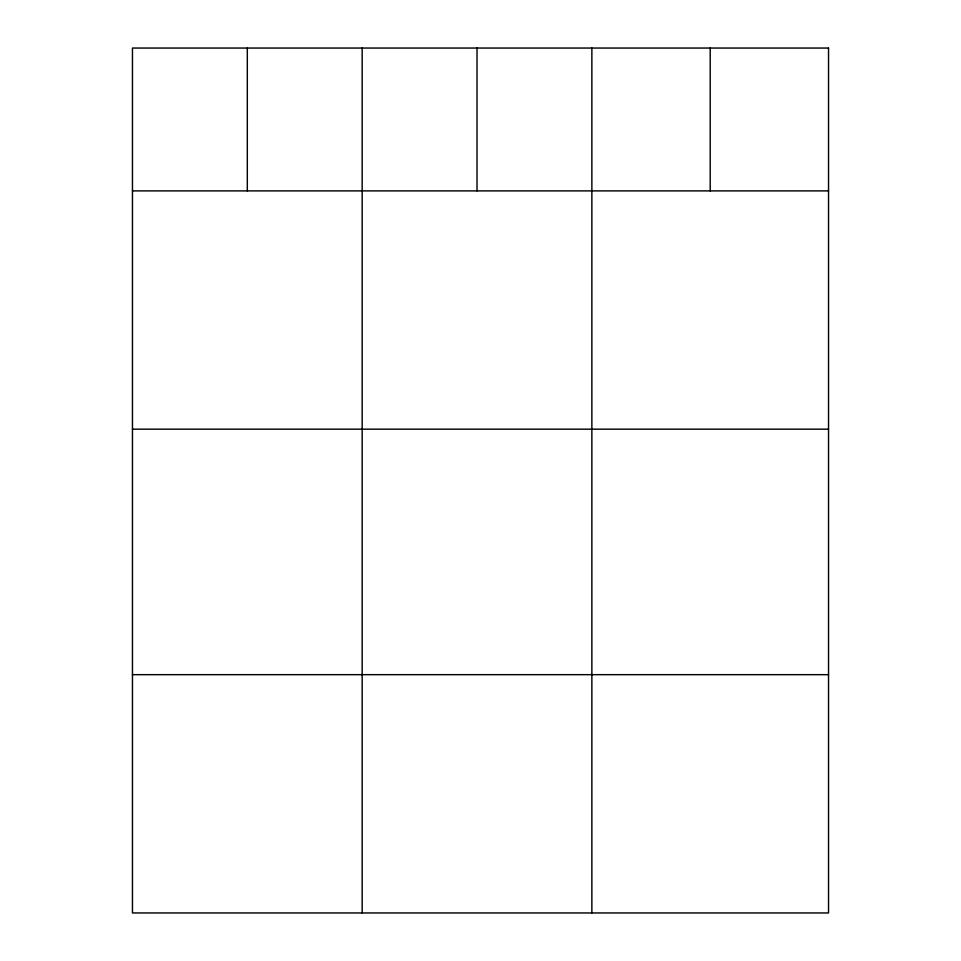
<?xml version="1.0" encoding="UTF-8"?>
<svg xmlns="http://www.w3.org/2000/svg" width="961" height="961" viewBox="0 0 961 961"><rect width="100%" height="100%" fill="white"/><g stroke="black" fill="none" stroke-linecap="round" stroke-linejoin="round"><path stroke-width="1.44" d="M132.462 190.891L828.538 190.891M132.462 429.171L828.538 429.171M132.462 674.67L828.538 674.67M710.203 48.05L710.203 190.891M591.868 48.05L591.868 912.95M477.016 48.05L477.016 190.891M362.165 48.05L362.165 912.95M247.313 48.05L247.313 190.891M828.538 48.05L132.462 48.05L132.462 912.95L828.538 912.95L828.538 48.05"/></g></svg>
